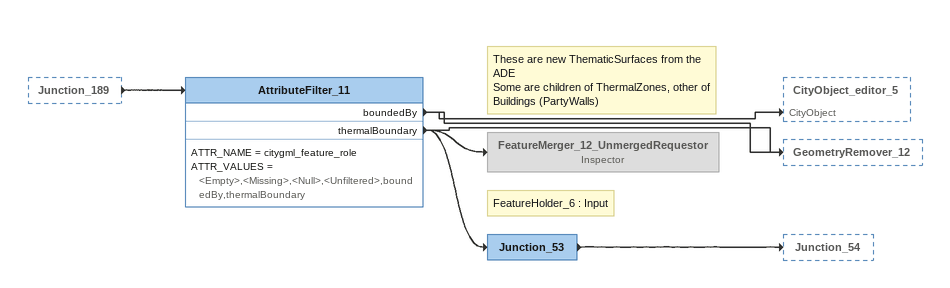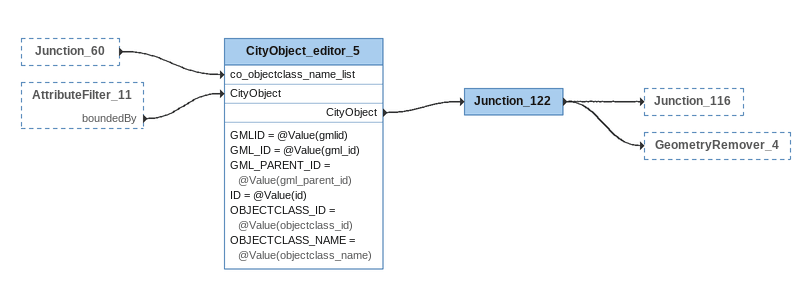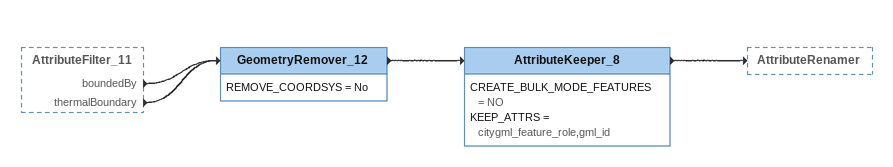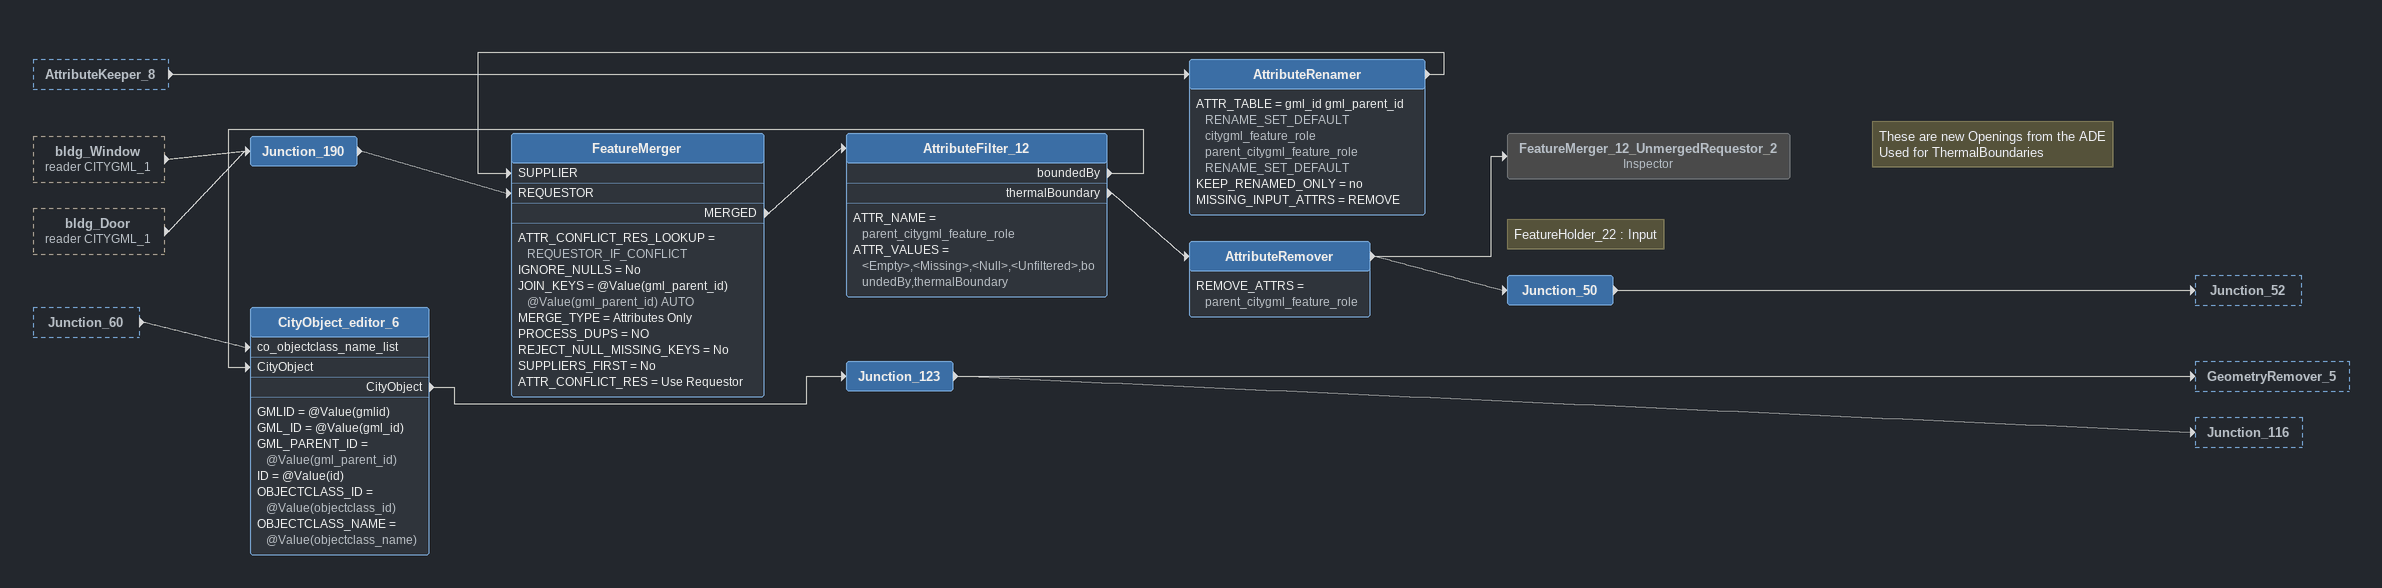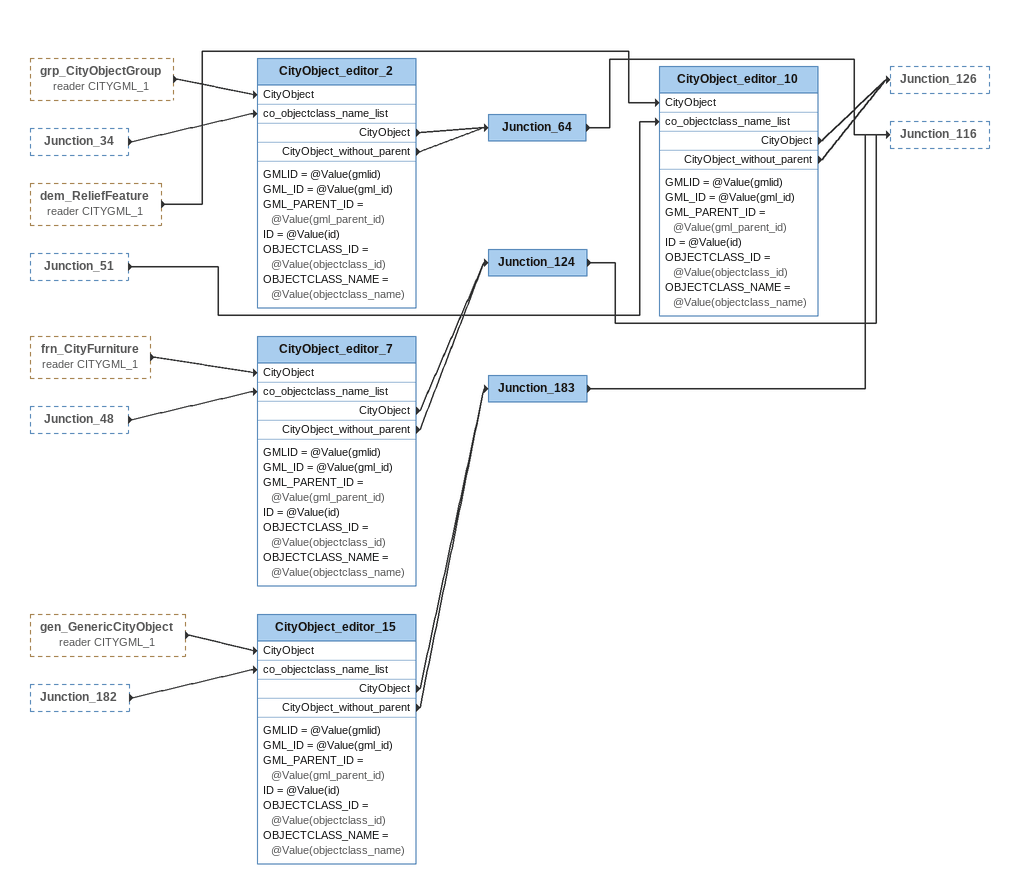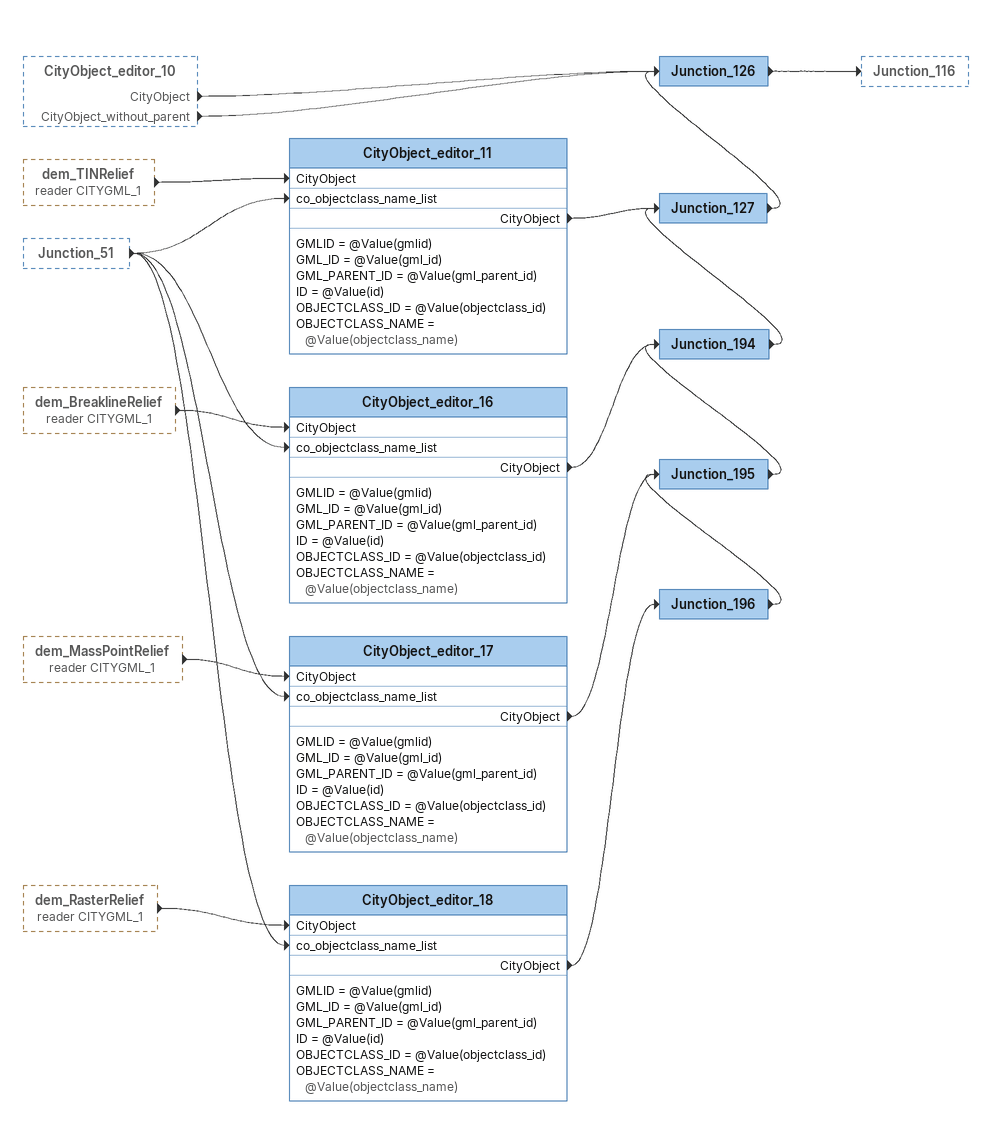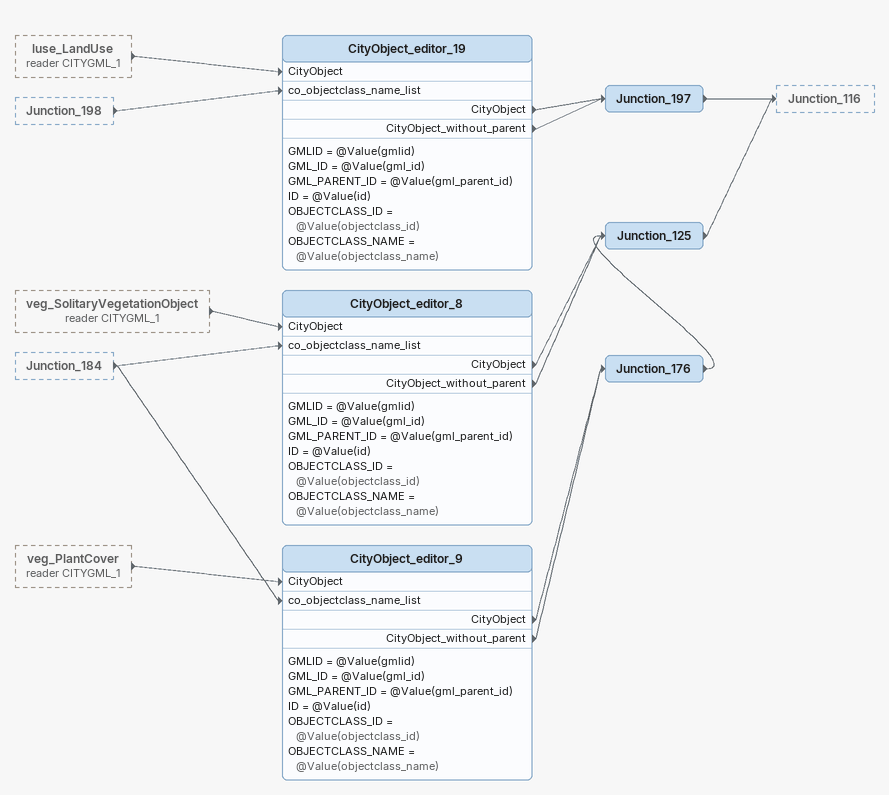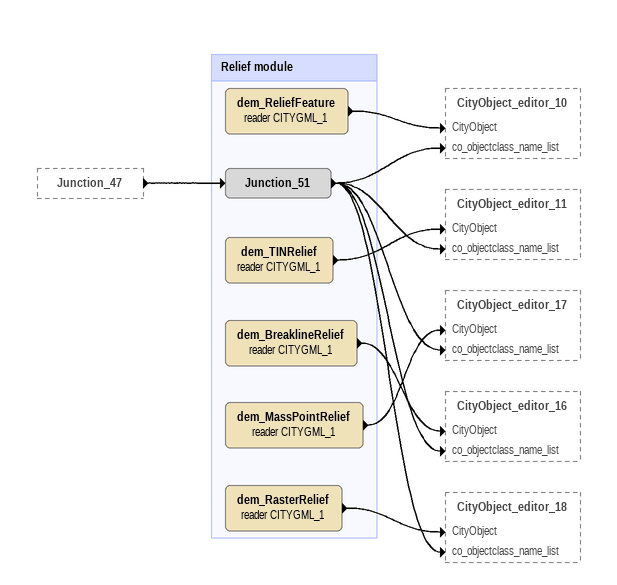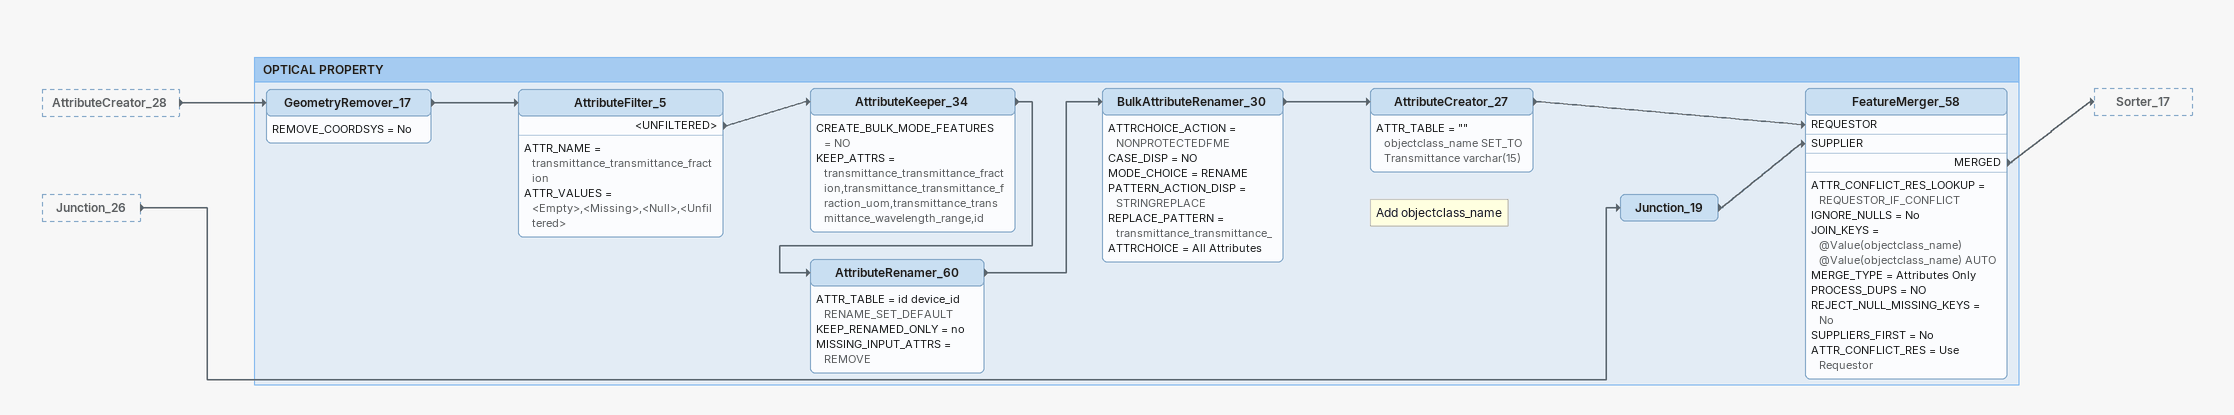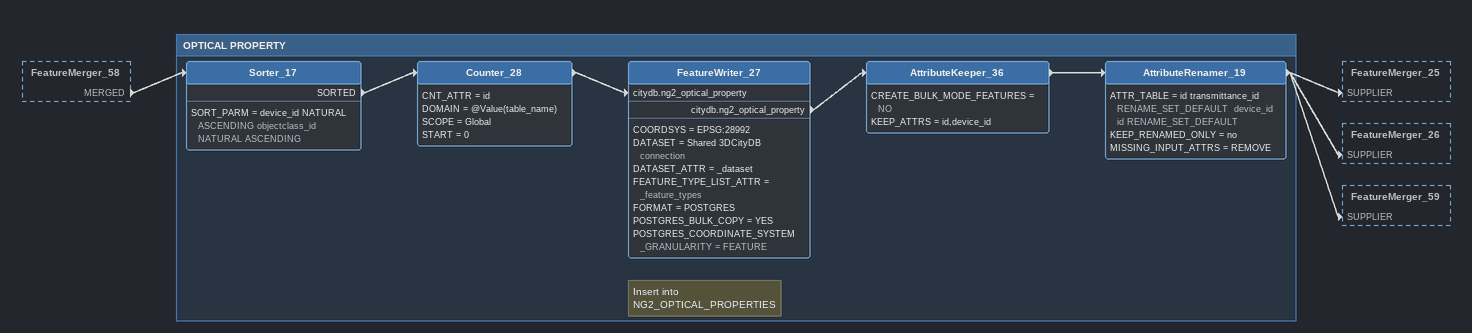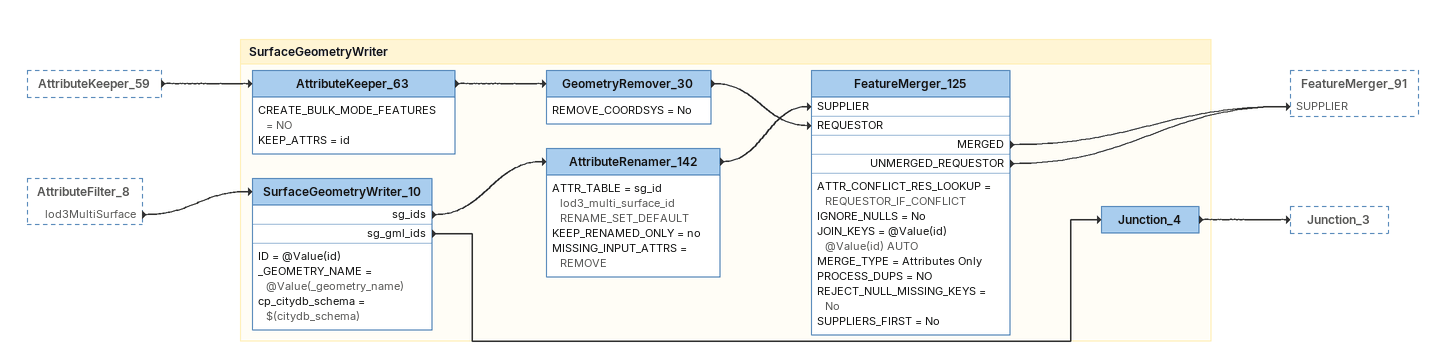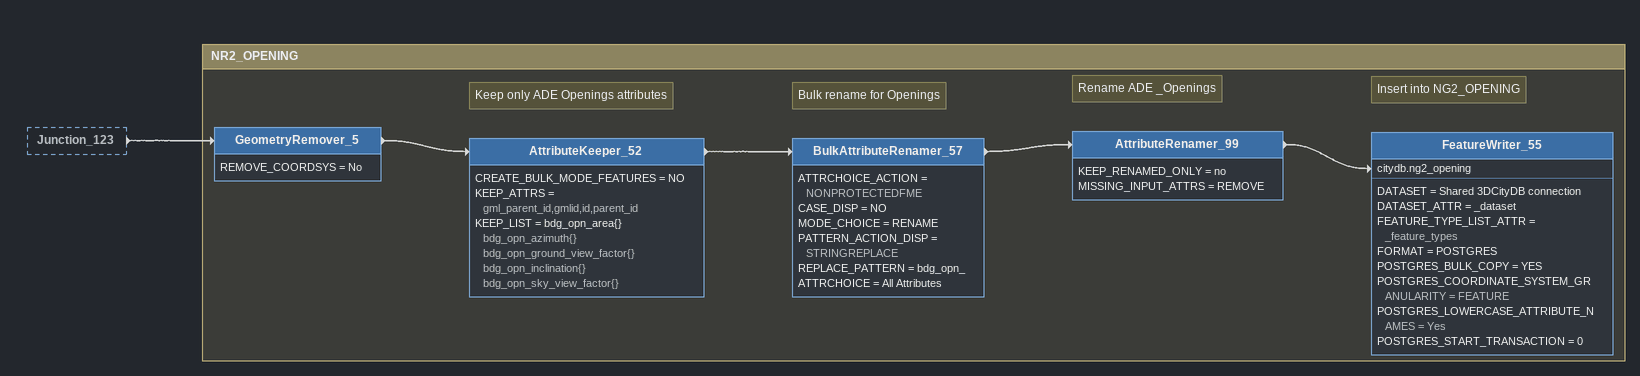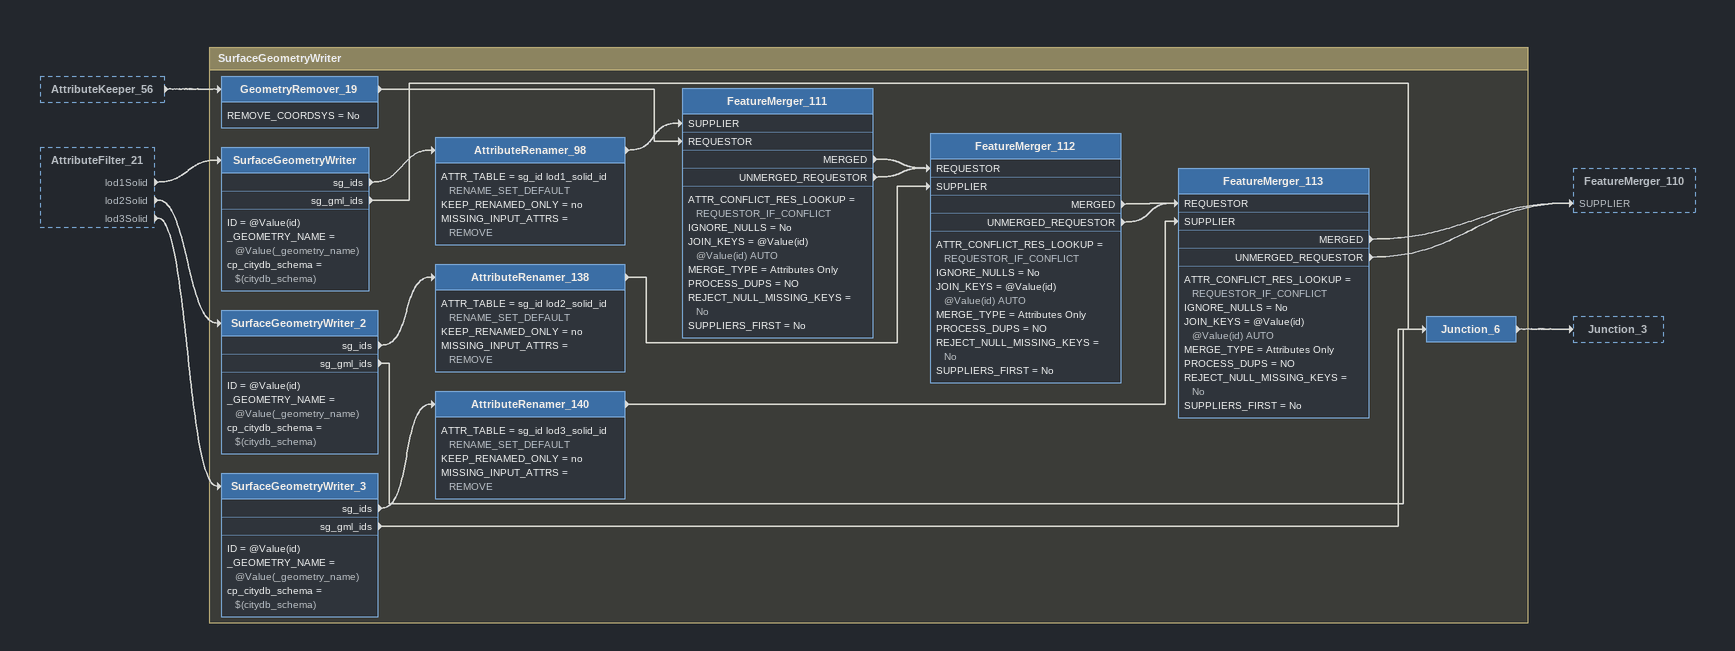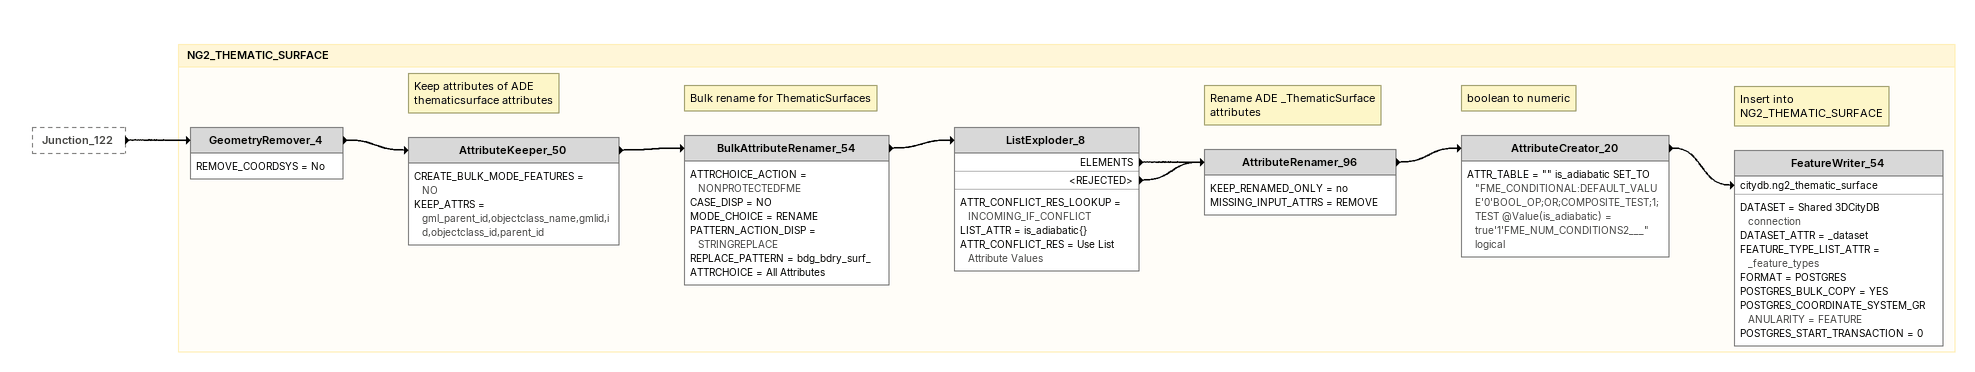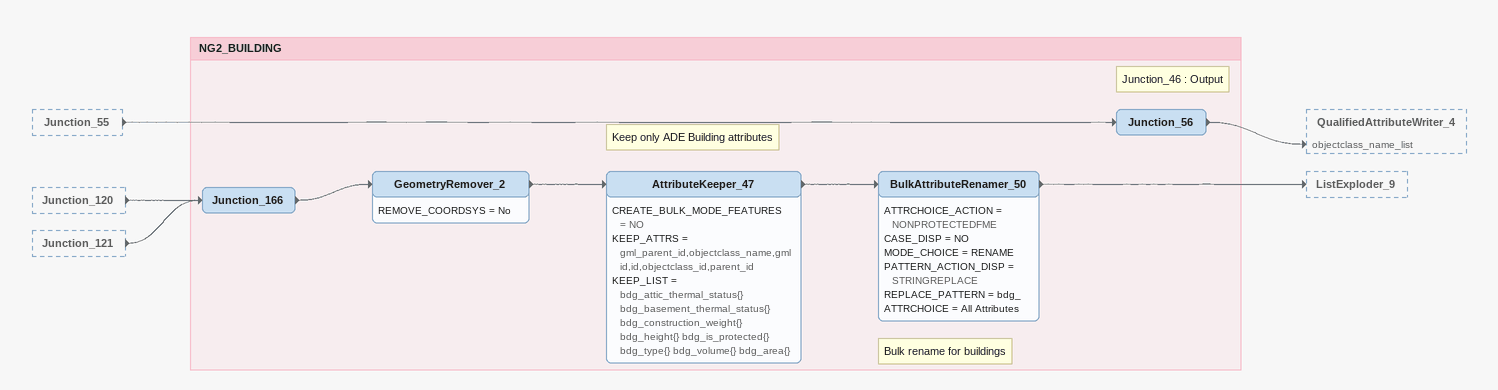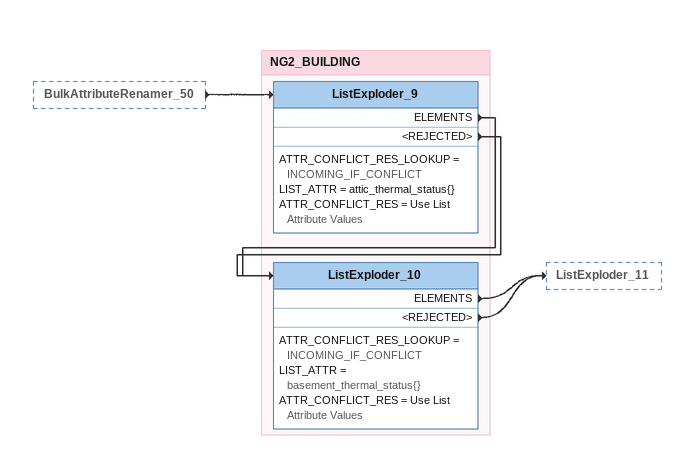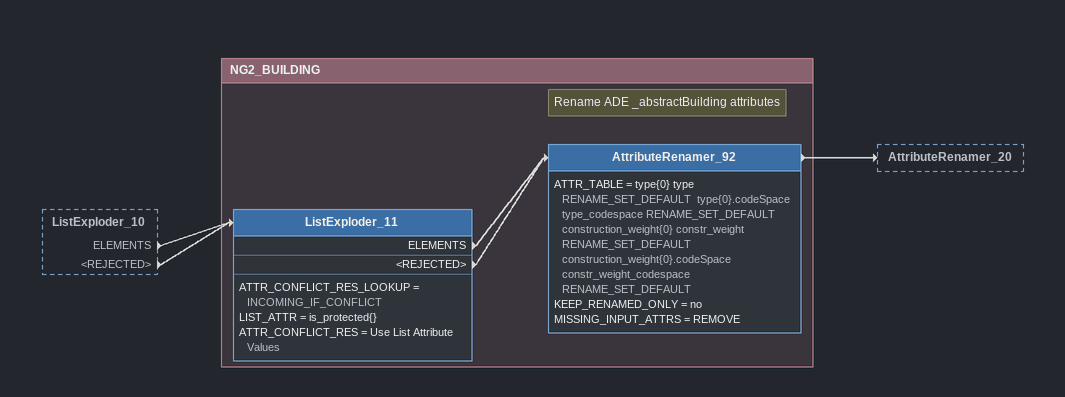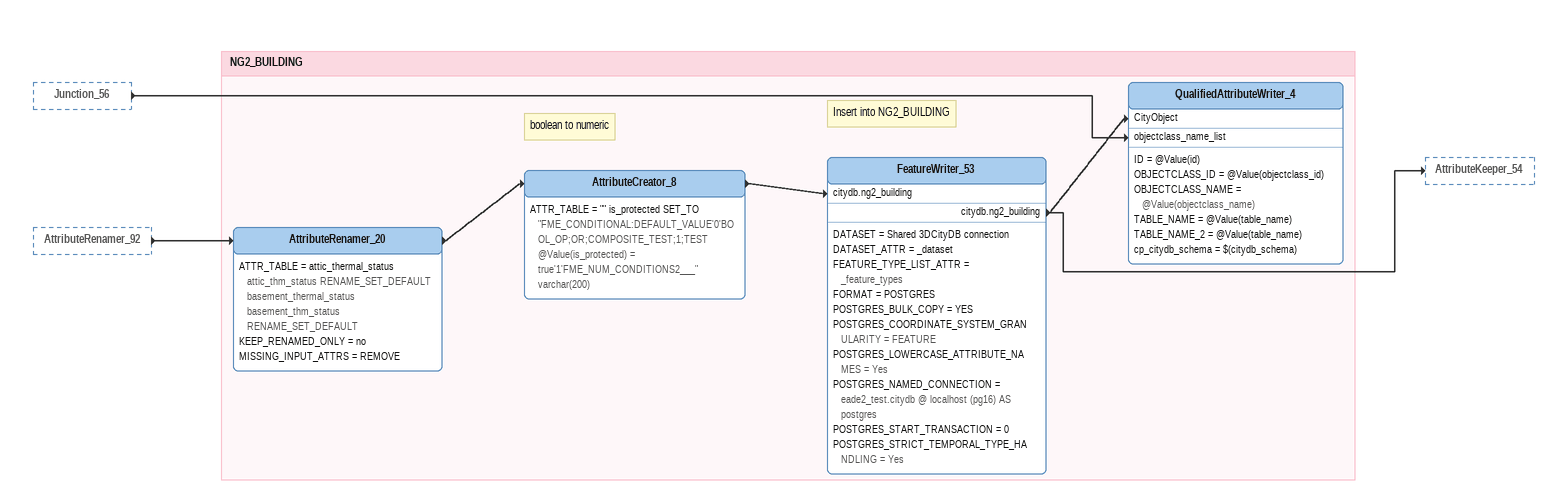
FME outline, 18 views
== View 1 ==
Junction_189 [outside]
    -> AttributeFilter_11
AttributeFilter_11
    ATTR_NAME = citygml_feature_role
    ATTR_VALUES = <Empty>,<Missing>,<Null>,<Unfiltered>,boundedBy,thermalBoundary
    boundedBy -> CityObject_editor_5 [CityObject]
    boundedBy -> GeometryRemover_12
    thermalBoundary -> Junction_53
    thermalBoundary -> GeometryRemover_12
    thermalBoundary -> FeatureMerger_12_UnmergedRequestor
Note: These are new ThematicSurfaces from the ADE / Some are children of ThermalZones, other of Buildings (PartyWalls)
FeatureMerger_12_UnmergedRequestor: Inspector [off]
Note: FeatureHolder_6 : Input
Junction_53
    -> Junction_54

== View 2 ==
Junction_60 [outside]
    -> CityObject_editor_5 [co_objectclass_name_list]
AttributeFilter_11 [outside]
    boundedBy -> CityObject_editor_5 [CityObject]
CityObject_editor_5
    GMLID = @Value(gmlid)
    GML_ID = @Value(gml_id)
    GML_PARENT_ID = @Value(gml_parent_id)
    ID = @Value(id)
    OBJECTCLASS_ID = @Value(objectclass_id)
    OBJECTCLASS_NAME = @Value(objectclass_name)
    CityObject -> Junction_122
Junction_122
    -> Junction_116
    -> GeometryRemover_4

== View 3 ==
AttributeFilter_11 [outside]
    boundedBy -> GeometryRemover_12
    thermalBoundary -> GeometryRemover_12
GeometryRemover_12
    REMOVE_COORDSYS = No
    -> AttributeKeeper_8
AttributeKeeper_8
    CREATE_BULK_MODE_FEATURES = NO
    KEEP_ATTRS = citygml_feature_role,gml_id
    -> AttributeRenamer

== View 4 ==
AttributeKeeper_8 [outside]
    -> AttributeRenamer
bldg_Window (reader CITYGML_1) [outside]
    -> Junction_190
bldg_Door (reader CITYGML_1) [outside]
    -> Junction_190
Junction_60 [outside]
    -> CityObject_editor_6 [co_objectclass_name_list]
AttributeRenamer
    ATTR_TABLE = gml_id gml_parent_id RENAME_SET_DEFAULT  citygml_feature_role parent_citygml_feature_role RENAME_SET_DEFAULT
    KEEP_RENAMED_ONLY = no
    MISSING_INPUT_ATTRS = REMOVE
    -> FeatureMerger [SUPPLIER]
Junction_190
    -> FeatureMerger [REQUESTOR]
FeatureMerger
    ATTR_CONFLICT_RES_LOOKUP = REQUESTOR_IF_CONFLICT
    IGNORE_NULLS = No
    JOIN_KEYS = @Value(gml_parent_id) @Value(gml_parent_id) AUTO
    MERGE_TYPE = Attributes Only
    PROCESS_DUPS = NO
    REJECT_NULL_MISSING_KEYS = No
    SUPPLIERS_FIRST = No
    ATTR_CONFLICT_RES = Use Requestor
    MERGED -> AttributeFilter_12
AttributeFilter_12
    ATTR_NAME = parent_citygml_feature_role
    ATTR_VALUES = <Empty>,<Missing>,<Null>,<Unfiltered>,boundedBy,thermalBoundary
    boundedBy -> CityObject_editor_6 [CityObject]
    thermalBoundary -> AttributeRemover
AttributeRemover
    REMOVE_ATTRS = parent_citygml_feature_role
    -> Junction_50
    -> FeatureMerger_12_UnmergedRequestor_2
Note: These are new Openings from the ADE / Used for ThermalBoundaries
FeatureMerger_12_UnmergedRequestor_2: Inspector [off]
Note: FeatureHolder_22 : Input
Junction_50
    -> Junction_52
CityObject_editor_6
    GMLID = @Value(gmlid)
    GML_ID = @Value(gml_id)
    GML_PARENT_ID = @Value(gml_parent_id)
    ID = @Value(id)
    OBJECTCLASS_ID = @Value(objectclass_id)
    OBJECTCLASS_NAME = @Value(objectclass_name)
    CityObject -> Junction_123
Junction_123
    -> GeometryRemover_5
    -> Junction_116

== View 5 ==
grp_CityObjectGroup (reader CITYGML_1) [outside]
    -> CityObject_editor_2 [CityObject]
Junction_34 [outside]
    -> CityObject_editor_2 [co_objectclass_name_list]
dem_ReliefFeature (reader CITYGML_1) [outside]
    -> CityObject_editor_10 [CityObject]
Junction_51 [outside]
    -> CityObject_editor_10 [co_objectclass_name_list]
frn_CityFurniture (reader CITYGML_1) [outside]
    -> CityObject_editor_7 [CityObject]
Junction_48 [outside]
    -> CityObject_editor_7 [co_objectclass_name_list]
gen_GenericCityObject (reader CITYGML_1) [outside]
    -> CityObject_editor_15 [CityObject]
Junction_182 [outside]
    -> CityObject_editor_15 [co_objectclass_name_list]
CityObject_editor_2
    GMLID = @Value(gmlid)
    GML_ID = @Value(gml_id)
    GML_PARENT_ID = @Value(gml_parent_id)
    ID = @Value(id)
    OBJECTCLASS_ID = @Value(objectclass_id)
    OBJECTCLASS_NAME = @Value(objectclass_name)
    CityObject -> Junction_64
    CityObject_without_parent -> Junction_64
Junction_64
    -> Junction_116
CityObject_editor_7
    GMLID = @Value(gmlid)
    GML_ID = @Value(gml_id)
    GML_PARENT_ID = @Value(gml_parent_id)
    ID = @Value(id)
    OBJECTCLASS_ID = @Value(objectclass_id)
    OBJECTCLASS_NAME = @Value(objectclass_name)
    CityObject -> Junction_124
    CityObject_without_parent -> Junction_124
Junction_124
    -> Junction_116
CityObject_editor_15
    GMLID = @Value(gmlid)
    GML_ID = @Value(gml_id)
    GML_PARENT_ID = @Value(gml_parent_id)
    ID = @Value(id)
    OBJECTCLASS_ID = @Value(objectclass_id)
    OBJECTCLASS_NAME = @Value(objectclass_name)
    CityObject -> Junction_183
    CityObject_without_parent -> Junction_183
Junction_183
    -> Junction_116
CityObject_editor_10
    GMLID = @Value(gmlid)
    GML_ID = @Value(gml_id)
    GML_PARENT_ID = @Value(gml_parent_id)
    ID = @Value(id)
    OBJECTCLASS_ID = @Value(objectclass_id)
    OBJECTCLASS_NAME = @Value(objectclass_name)
    CityObject -> Junction_126
    CityObject_without_parent -> Junction_126

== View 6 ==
CityObject_editor_10 [outside]
    CityObject -> Junction_126
    CityObject_without_parent -> Junction_126
dem_TINRelief (reader CITYGML_1) [outside]
    -> CityObject_editor_11 [CityObject]
Junction_51 [outside]
    -> CityObject_editor_11 [co_objectclass_name_list]
    -> CityObject_editor_16 [co_objectclass_name_list]
    -> CityObject_editor_17 [co_objectclass_name_list]
    -> CityObject_editor_18 [co_objectclass_name_list]
dem_BreaklineRelief (reader CITYGML_1) [outside]
    -> CityObject_editor_16 [CityObject]
dem_MassPointRelief (reader CITYGML_1) [outside]
    -> CityObject_editor_17 [CityObject]
dem_RasterRelief (reader CITYGML_1) [outside]
    -> CityObject_editor_18 [CityObject]
CityObject_editor_11
    GMLID = @Value(gmlid)
    GML_ID = @Value(gml_id)
    GML_PARENT_ID = @Value(gml_parent_id)
    ID = @Value(id)
    OBJECTCLASS_ID = @Value(objectclass_id)
    OBJECTCLASS_NAME = @Value(objectclass_name)
    CityObject -> Junction_127
CityObject_editor_16
    GMLID = @Value(gmlid)
    GML_ID = @Value(gml_id)
    GML_PARENT_ID = @Value(gml_parent_id)
    ID = @Value(id)
    OBJECTCLASS_ID = @Value(objectclass_id)
    OBJECTCLASS_NAME = @Value(objectclass_name)
    CityObject -> Junction_194
CityObject_editor_17
    GMLID = @Value(gmlid)
    GML_ID = @Value(gml_id)
    GML_PARENT_ID = @Value(gml_parent_id)
    ID = @Value(id)
    OBJECTCLASS_ID = @Value(objectclass_id)
    OBJECTCLASS_NAME = @Value(objectclass_name)
    CityObject -> Junction_195
CityObject_editor_18
    GMLID = @Value(gmlid)
    GML_ID = @Value(gml_id)
    GML_PARENT_ID = @Value(gml_parent_id)
    ID = @Value(id)
    OBJECTCLASS_ID = @Value(objectclass_id)
    OBJECTCLASS_NAME = @Value(objectclass_name)
    CityObject -> Junction_196
Junction_196
    -> Junction_195
Junction_195
    -> Junction_194
Junction_194
    -> Junction_127
Junction_127
    -> Junction_126
Junction_126
    -> Junction_116

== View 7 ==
luse_LandUse (reader CITYGML_1) [outside]
    -> CityObject_editor_19 [CityObject]
Junction_198 [outside]
    -> CityObject_editor_19 [co_objectclass_name_list]
veg_SolitaryVegetationObject (reader CITYGML_1) [outside]
    -> CityObject_editor_8 [CityObject]
Junction_184 [outside]
    -> CityObject_editor_9 [co_objectclass_name_list]
    -> CityObject_editor_8 [co_objectclass_name_list]
veg_PlantCover (reader CITYGML_1) [outside]
    -> CityObject_editor_9 [CityObject]
CityObject_editor_19
    GMLID = @Value(gmlid)
    GML_ID = @Value(gml_id)
    GML_PARENT_ID = @Value(gml_parent_id)
    ID = @Value(id)
    OBJECTCLASS_ID = @Value(objectclass_id)
    OBJECTCLASS_NAME = @Value(objectclass_name)
    CityObject -> Junction_197
    CityObject_without_parent -> Junction_197
Junction_197
    -> Junction_116
CityObject_editor_8
    GMLID = @Value(gmlid)
    GML_ID = @Value(gml_id)
    GML_PARENT_ID = @Value(gml_parent_id)
    ID = @Value(id)
    OBJECTCLASS_ID = @Value(objectclass_id)
    OBJECTCLASS_NAME = @Value(objectclass_name)
    CityObject -> Junction_125
    CityObject_without_parent -> Junction_125
CityObject_editor_9
    GMLID = @Value(gmlid)
    GML_ID = @Value(gml_id)
    GML_PARENT_ID = @Value(gml_parent_id)
    ID = @Value(id)
    OBJECTCLASS_ID = @Value(objectclass_id)
    OBJECTCLASS_NAME = @Value(objectclass_name)
    CityObject -> Junction_176
    CityObject_without_parent -> Junction_176
Junction_176
    -> Junction_125
Junction_125
    -> Junction_116

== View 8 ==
Junction_47 [outside]
    -> Junction_51

Bookmark: Relief module
Junction_51
    -> CityObject_editor_10 [co_objectclass_name_list]
    -> CityObject_editor_11 [co_objectclass_name_list]
    -> CityObject_editor_16 [co_objectclass_name_list]
    -> CityObject_editor_17 [co_objectclass_name_list]
    -> CityObject_editor_18 [co_objectclass_name_list]
dem_ReliefFeature (reader CITYGML_1)
    -> CityObject_editor_10 [CityObject]
dem_TINRelief (reader CITYGML_1)
    -> CityObject_editor_11 [CityObject]
dem_BreaklineRelief (reader CITYGML_1)
    -> CityObject_editor_16 [CityObject]
dem_MassPointRelief (reader CITYGML_1)
    -> CityObject_editor_17 [CityObject]
dem_RasterRelief (reader CITYGML_1)
    -> CityObject_editor_18 [CityObject]

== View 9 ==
AttributeCreator_28 [outside]
    -> GeometryRemover_17
Junction_26 [outside]
    -> Junction_19

Bookmark: OPTICAL PROPERTY
Junction_19
    -> FeatureMerger_58 [SUPPLIER]
GeometryRemover_17
    REMOVE_COORDSYS = No
    -> AttributeFilter_5
AttributeFilter_5
    ATTR_NAME = transmittance_transmittance_fraction
    ATTR_VALUES = <Empty>,<Missing>,<Null>,<Unfiltered>
    <UNFILTERED> -> AttributeKeeper_34
AttributeKeeper_34
    CREATE_BULK_MODE_FEATURES = NO
    KEEP_ATTRS = transmittance_transmittance_fraction,transmittance_transmittance_fraction_uom,transmittance_transmittance_wavelength_range,id
    -> AttributeRenamer_60
AttributeRenamer_60
    ATTR_TABLE = id device_id RENAME_SET_DEFAULT
    KEEP_RENAMED_ONLY = no
    MISSING_INPUT_ATTRS = REMOVE
    -> BulkAttributeRenamer_30
BulkAttributeRenamer_30
    ATTRCHOICE_ACTION = NONPROTECTEDFME
    CASE_DISP = NO
    MODE_CHOICE = RENAME
    PATTERN_ACTION_DISP = STRINGREPLACE
    REPLACE_PATTERN = transmittance_transmittance_
    ATTRCHOICE = All Attributes
    -> AttributeCreator_27
Note: Add objectclass_name
AttributeCreator_27
    ATTR_TABLE = "" objectclass_name SET_TO Transmittance varchar(15)
    -> FeatureMerger_58 [REQUESTOR]
FeatureMerger_58
    ATTR_CONFLICT_RES_LOOKUP = REQUESTOR_IF_CONFLICT
    IGNORE_NULLS = No
    JOIN_KEYS = @Value(objectclass_name) @Value(objectclass_name) AUTO
    MERGE_TYPE = Attributes Only
    PROCESS_DUPS = NO
    REJECT_NULL_MISSING_KEYS = No
    SUPPLIERS_FIRST = No
    ATTR_CONFLICT_RES = Use Requestor
    MERGED -> Sorter_17

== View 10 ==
FeatureMerger_58 [outside]
    MERGED -> Sorter_17

Bookmark: OPTICAL PROPERTY
Sorter_17
    SORT_PARM = device_id NATURAL ASCENDING objectclass_id NATURAL ASCENDING
    SORTED -> Counter_28
Counter_28
    CNT_ATTR = id
    DOMAIN = @Value(table_name)
    SCOPE = Global
    START = 0
    -> FeatureWriter_27 [citydb.ng2_optical_property]
Note: Insert into NG2_OPTICAL_PROPERTIES
FeatureWriter_27
    COORDSYS = EPSG:28992
    DATASET = Shared 3DCityDB connection
    DATASET_ATTR = _dataset
    FEATURE_TYPE_LIST_ATTR = _feature_types
    FORMAT = POSTGRES
    POSTGRES_BULK_COPY = YES
    POSTGRES_COORDINATE_SYSTEM_GRANULARITY = FEATURE
    citydb.ng2_optical_property -> AttributeKeeper_36
AttributeKeeper_36
    CREATE_BULK_MODE_FEATURES = NO
    KEEP_ATTRS = id,device_id
    -> AttributeRenamer_19
AttributeRenamer_19
    ATTR_TABLE = id transmittance_id RENAME_SET_DEFAULT  device_id id RENAME_SET_DEFAULT
    KEEP_RENAMED_ONLY = no
    MISSING_INPUT_ATTRS = REMOVE
    -> FeatureMerger_25 [SUPPLIER]
    -> FeatureMerger_26 [SUPPLIER]
    -> FeatureMerger_59 [SUPPLIER]

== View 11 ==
AttributeKeeper_59 [outside]
    -> AttributeKeeper_63
AttributeFilter_8 [outside]
    lod3MultiSurface -> SurfaceGeometryWriter_10

Bookmark: SurfaceGeometryWriter
SurfaceGeometryWriter_10
    ID = @Value(id)
    _GEOMETRY_NAME = @Value(_geometry_name)
    cp_citydb_schema = $(citydb_schema)
    sg_ids -> AttributeRenamer_142
    sg_gml_ids -> Junction_4
AttributeRenamer_142
    ATTR_TABLE = sg_id lod3_multi_surface_id RENAME_SET_DEFAULT
    KEEP_RENAMED_ONLY = no
    MISSING_INPUT_ATTRS = REMOVE
    -> FeatureMerger_125 [SUPPLIER]
Junction_4
    -> Junction_3
AttributeKeeper_63
    CREATE_BULK_MODE_FEATURES = NO
    KEEP_ATTRS = id
    -> GeometryRemover_30
GeometryRemover_30
    REMOVE_COORDSYS = No
    -> FeatureMerger_125 [REQUESTOR]
FeatureMerger_125
    ATTR_CONFLICT_RES_LOOKUP = REQUESTOR_IF_CONFLICT
    IGNORE_NULLS = No
    JOIN_KEYS = @Value(id) @Value(id) AUTO
    MERGE_TYPE = Attributes Only
    PROCESS_DUPS = NO
    REJECT_NULL_MISSING_KEYS = No
    SUPPLIERS_FIRST = No
    MERGED -> FeatureMerger_91 [SUPPLIER]
    UNMERGED_REQUESTOR -> FeatureMerger_91 [SUPPLIER]

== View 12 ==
Junction_123 [outside]
    -> GeometryRemover_5

Bookmark: NR2_OPENING
GeometryRemover_5
    REMOVE_COORDSYS = No
    -> AttributeKeeper_52
Note: Keep only ADE Openings attributes
AttributeKeeper_52
    CREATE_BULK_MODE_FEATURES = NO
    KEEP_ATTRS = gml_parent_id,gmlid,id,parent_id
    KEEP_LIST = bdg_opn_area{} bdg_opn_azimuth{} bdg_opn_ground_view_factor{} bdg_opn_inclination{} bdg_opn_sky_view_factor{}
    -> BulkAttributeRenamer_57
Note: Bulk rename for Openings
BulkAttributeRenamer_57
    ATTRCHOICE_ACTION = NONPROTECTEDFME
    CASE_DISP = NO
    MODE_CHOICE = RENAME
    PATTERN_ACTION_DISP = STRINGREPLACE
    REPLACE_PATTERN = bdg_opn_
    ATTRCHOICE = All Attributes
    -> AttributeRenamer_99
Note: Rename ADE _Openings
AttributeRenamer_99
    KEEP_RENAMED_ONLY = no
    MISSING_INPUT_ATTRS = REMOVE
    -> FeatureWriter_55 [citydb.ng2_opening]
Note: Insert into NG2_OPENING
FeatureWriter_55
    DATASET = Shared 3DCityDB connection
    DATASET_ATTR = _dataset
    FEATURE_TYPE_LIST_ATTR = _feature_types
    FORMAT = POSTGRES
    POSTGRES_BULK_COPY = YES
    POSTGRES_COORDINATE_SYSTEM_GRANULARITY = FEATURE
    POSTGRES_LOWERCASE_ATTRIBUTE_NAMES = Yes
    POSTGRES_START_TRANSACTION = 0

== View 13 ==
AttributeKeeper_56 [outside]
    -> GeometryRemover_19
AttributeFilter_21 [outside]
    lod1Solid -> SurfaceGeometryWriter
    lod2Solid -> SurfaceGeometryWriter_2
    lod3Solid -> SurfaceGeometryWriter_3

Bookmark: SurfaceGeometryWriter
SurfaceGeometryWriter
    ID = @Value(id)
    _GEOMETRY_NAME = @Value(_geometry_name)
    cp_citydb_schema = $(citydb_schema)
    sg_ids -> AttributeRenamer_98
    sg_gml_ids -> Junction_6
AttributeRenamer_98
    ATTR_TABLE = sg_id lod1_solid_id RENAME_SET_DEFAULT
    KEEP_RENAMED_ONLY = no
    MISSING_INPUT_ATTRS = REMOVE
    -> FeatureMerger_111 [SUPPLIER]
SurfaceGeometryWriter_2
    ID = @Value(id)
    _GEOMETRY_NAME = @Value(_geometry_name)
    cp_citydb_schema = $(citydb_schema)
    sg_ids -> AttributeRenamer_138
    sg_gml_ids -> Junction_6
AttributeRenamer_138
    ATTR_TABLE = sg_id lod2_solid_id RENAME_SET_DEFAULT
    KEEP_RENAMED_ONLY = no
    MISSING_INPUT_ATTRS = REMOVE
    -> FeatureMerger_112 [SUPPLIER]
SurfaceGeometryWriter_3
    ID = @Value(id)
    _GEOMETRY_NAME = @Value(_geometry_name)
    cp_citydb_schema = $(citydb_schema)
    sg_ids -> AttributeRenamer_140
    sg_gml_ids -> Junction_6
AttributeRenamer_140
    ATTR_TABLE = sg_id lod3_solid_id RENAME_SET_DEFAULT
    KEEP_RENAMED_ONLY = no
    MISSING_INPUT_ATTRS = REMOVE
    -> FeatureMerger_113 [SUPPLIER]
Junction_6
    -> Junction_3
GeometryRemover_19
    REMOVE_COORDSYS = No
    -> FeatureMerger_111 [REQUESTOR]
FeatureMerger_111
    ATTR_CONFLICT_RES_LOOKUP = REQUESTOR_IF_CONFLICT
    IGNORE_NULLS = No
    JOIN_KEYS = @Value(id) @Value(id) AUTO
    MERGE_TYPE = Attributes Only
    PROCESS_DUPS = NO
    REJECT_NULL_MISSING_KEYS = No
    SUPPLIERS_FIRST = No
    MERGED -> FeatureMerger_112 [REQUESTOR]
    UNMERGED_REQUESTOR -> FeatureMerger_112 [REQUESTOR]
FeatureMerger_112
    ATTR_CONFLICT_RES_LOOKUP = REQUESTOR_IF_CONFLICT
    IGNORE_NULLS = No
    JOIN_KEYS = @Value(id) @Value(id) AUTO
    MERGE_TYPE = Attributes Only
    PROCESS_DUPS = NO
    REJECT_NULL_MISSING_KEYS = No
    SUPPLIERS_FIRST = No
    MERGED -> FeatureMerger_113 [REQUESTOR]
    UNMERGED_REQUESTOR -> FeatureMerger_113 [REQUESTOR]
FeatureMerger_113
    ATTR_CONFLICT_RES_LOOKUP = REQUESTOR_IF_CONFLICT
    IGNORE_NULLS = No
    JOIN_KEYS = @Value(id) @Value(id) AUTO
    MERGE_TYPE = Attributes Only
    PROCESS_DUPS = NO
    REJECT_NULL_MISSING_KEYS = No
    SUPPLIERS_FIRST = No
    MERGED -> FeatureMerger_110 [SUPPLIER]
    UNMERGED_REQUESTOR -> FeatureMerger_110 [SUPPLIER]

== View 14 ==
Junction_122 [outside]
    -> GeometryRemover_4

Bookmark: NG2_THEMATIC_SURFACE
GeometryRemover_4
    REMOVE_COORDSYS = No
    -> AttributeKeeper_50
Note: Keep attributes of ADE thematicsurface attributes
AttributeKeeper_50
    CREATE_BULK_MODE_FEATURES = NO
    KEEP_ATTRS = gml_parent_id,objectclass_name,gmlid,id,objectclass_id,parent_id
    -> BulkAttributeRenamer_54
Note: Bulk rename for ThematicSurfaces
BulkAttributeRenamer_54
    ATTRCHOICE_ACTION = NONPROTECTEDFME
    CASE_DISP = NO
    MODE_CHOICE = RENAME
    PATTERN_ACTION_DISP = STRINGREPLACE
    REPLACE_PATTERN = bdg_bdry_surf_
    ATTRCHOICE = All Attributes
    -> ListExploder_8
ListExploder_8
    ATTR_CONFLICT_RES_LOOKUP = INCOMING_IF_CONFLICT
    LIST_ATTR = is_adiabatic{}
    ATTR_CONFLICT_RES = Use List Attribute Values
    ELEMENTS -> AttributeRenamer_96
    <REJECTED> -> AttributeRenamer_96
Note: Rename ADE _ThematicSurface attributes
AttributeRenamer_96
    KEEP_RENAMED_ONLY = no
    MISSING_INPUT_ATTRS = REMOVE
    -> AttributeCreator_20
Note: boolean to numeric
AttributeCreator_20
    ATTR_TABLE = "" is_adiabatic SET_TO "FME_CONDITIONAL:DEFAULT_VALUE'0'BOOL_OP;OR;COMPOSITE_TEST;1;TEST @Value(is_adiabatic) = true'1'FME_NUM_CONDITIONS2___" logical
    -> FeatureWriter_54 [citydb.ng2_thematic_surface]
Note: Insert into NG2_THEMATIC_SURFACE
FeatureWriter_54
    DATASET = Shared 3DCityDB connection
    DATASET_ATTR = _dataset
    FEATURE_TYPE_LIST_ATTR = _feature_types
    FORMAT = POSTGRES
    POSTGRES_BULK_COPY = YES
    POSTGRES_COORDINATE_SYSTEM_GRANULARITY = FEATURE
    POSTGRES_START_TRANSACTION = 0

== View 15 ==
Junction_55 [outside]
    -> Junction_56
Junction_120 [outside]
    -> Junction_166
Junction_121 [outside]
    -> Junction_166

Bookmark: NG2_BUILDING
Note: Junction_46 : Output
Junction_56
    -> QualifiedAttributeWriter_4 [objectclass_name_list]
Junction_166
    -> GeometryRemover_2
GeometryRemover_2
    REMOVE_COORDSYS = No
    -> AttributeKeeper_47
Note: Keep only ADE Building attributes
AttributeKeeper_47
    CREATE_BULK_MODE_FEATURES = NO
    KEEP_ATTRS = gml_parent_id,objectclass_name,gmlid,id,objectclass_id,parent_id
    KEEP_LIST = bdg_attic_thermal_status{} bdg_basement_thermal_status{} bdg_construction_weight{} bdg_height{} bdg_is_protected{} bdg_type{} bdg_volume{} bdg_area{}
    -> BulkAttributeRenamer_50
Note: Bulk rename for buildings
BulkAttributeRenamer_50
    ATTRCHOICE_ACTION = NONPROTECTEDFME
    CASE_DISP = NO
    MODE_CHOICE = RENAME
    PATTERN_ACTION_DISP = STRINGREPLACE
    REPLACE_PATTERN = bdg_
    ATTRCHOICE = All Attributes
    -> ListExploder_9

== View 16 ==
BulkAttributeRenamer_50 [outside]
    -> ListExploder_9

Bookmark: NG2_BUILDING
ListExploder_9
    ATTR_CONFLICT_RES_LOOKUP = INCOMING_IF_CONFLICT
    LIST_ATTR = attic_thermal_status{}
    ATTR_CONFLICT_RES = Use List Attribute Values
    ELEMENTS -> ListExploder_10
    <REJECTED> -> ListExploder_10
ListExploder_10
    ATTR_CONFLICT_RES_LOOKUP = INCOMING_IF_CONFLICT
    LIST_ATTR = basement_thermal_status{}
    ATTR_CONFLICT_RES = Use List Attribute Values
    ELEMENTS -> ListExploder_11
    <REJECTED> -> ListExploder_11

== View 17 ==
ListExploder_10 [outside]
    ELEMENTS -> ListExploder_11
    <REJECTED> -> ListExploder_11

Bookmark: NG2_BUILDING
ListExploder_11
    ATTR_CONFLICT_RES_LOOKUP = INCOMING_IF_CONFLICT
    LIST_ATTR = is_protected{}
    ATTR_CONFLICT_RES = Use List Attribute Values
    ELEMENTS -> AttributeRenamer_92
    <REJECTED> -> AttributeRenamer_92
Note: Rename ADE _abstractBuilding attributes
AttributeRenamer_92
    ATTR_TABLE = type{0} type RENAME_SET_DEFAULT  type{0}.codeSpace type_codespace RENAME_SET_DEFAULT  construction_weight{0} constr_weight RENAME_SET_DEFAULT  construction_weight{0}.codeSpace constr_weight_codespace RENAME_SET_DEFAULT
    KEEP_RENAMED_ONLY = no
    MISSING_INPUT_ATTRS = REMOVE
    -> AttributeRenamer_20

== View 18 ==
Junction_56 [outside]
    -> QualifiedAttributeWriter_4 [objectclass_name_list]
AttributeRenamer_92 [outside]
    -> AttributeRenamer_20

Bookmark: NG2_BUILDING
AttributeRenamer_20
    ATTR_TABLE = attic_thermal_status attic_thm_status RENAME_SET_DEFAULT  basement_thermal_status basement_thm_status RENAME_SET_DEFAULT
    KEEP_RENAMED_ONLY = no
    MISSING_INPUT_ATTRS = REMOVE
    -> AttributeCreator_8
Note: boolean to numeric
AttributeCreator_8
    ATTR_TABLE = "" is_protected SET_TO "FME_CONDITIONAL:DEFAULT_VALUE'0'BOOL_OP;OR;COMPOSITE_TEST;1;TEST @Value(is_protected) = true'1'FME_NUM_CONDITIONS2___" varchar(200)
    -> FeatureWriter_53 [citydb.ng2_building]
Note: Insert into NG2_BUILDING
FeatureWriter_53
    DATASET = Shared 3DCityDB connection
    DATASET_ATTR = _dataset
    FEATURE_TYPE_LIST_ATTR = _feature_types
    FORMAT = POSTGRES
    POSTGRES_BULK_COPY = YES
    POSTGRES_COORDINATE_SYSTEM_GRANULARITY = FEATURE
    POSTGRES_LOWERCASE_ATTRIBUTE_NAMES = Yes
    POSTGRES_NAMED_CONNECTION = eade2_test.citydb @ localhost (pg16) AS postgres
    POSTGRES_START_TRANSACTION = 0
    POSTGRES_STRICT_TEMPORAL_TYPE_HANDLING = Yes
    citydb.ng2_building -> AttributeKeeper_54
    citydb.ng2_building -> QualifiedAttributeWriter_4 [CityObject]
QualifiedAttributeWriter_4
    ID = @Value(id)
    OBJECTCLASS_ID = @Value(objectclass_id)
    OBJECTCLASS_NAME = @Value(objectclass_name)
    TABLE_NAME = @Value(table_name)
    TABLE_NAME_2 = @Value(table_name)
    cp_citydb_schema = $(citydb_schema)
